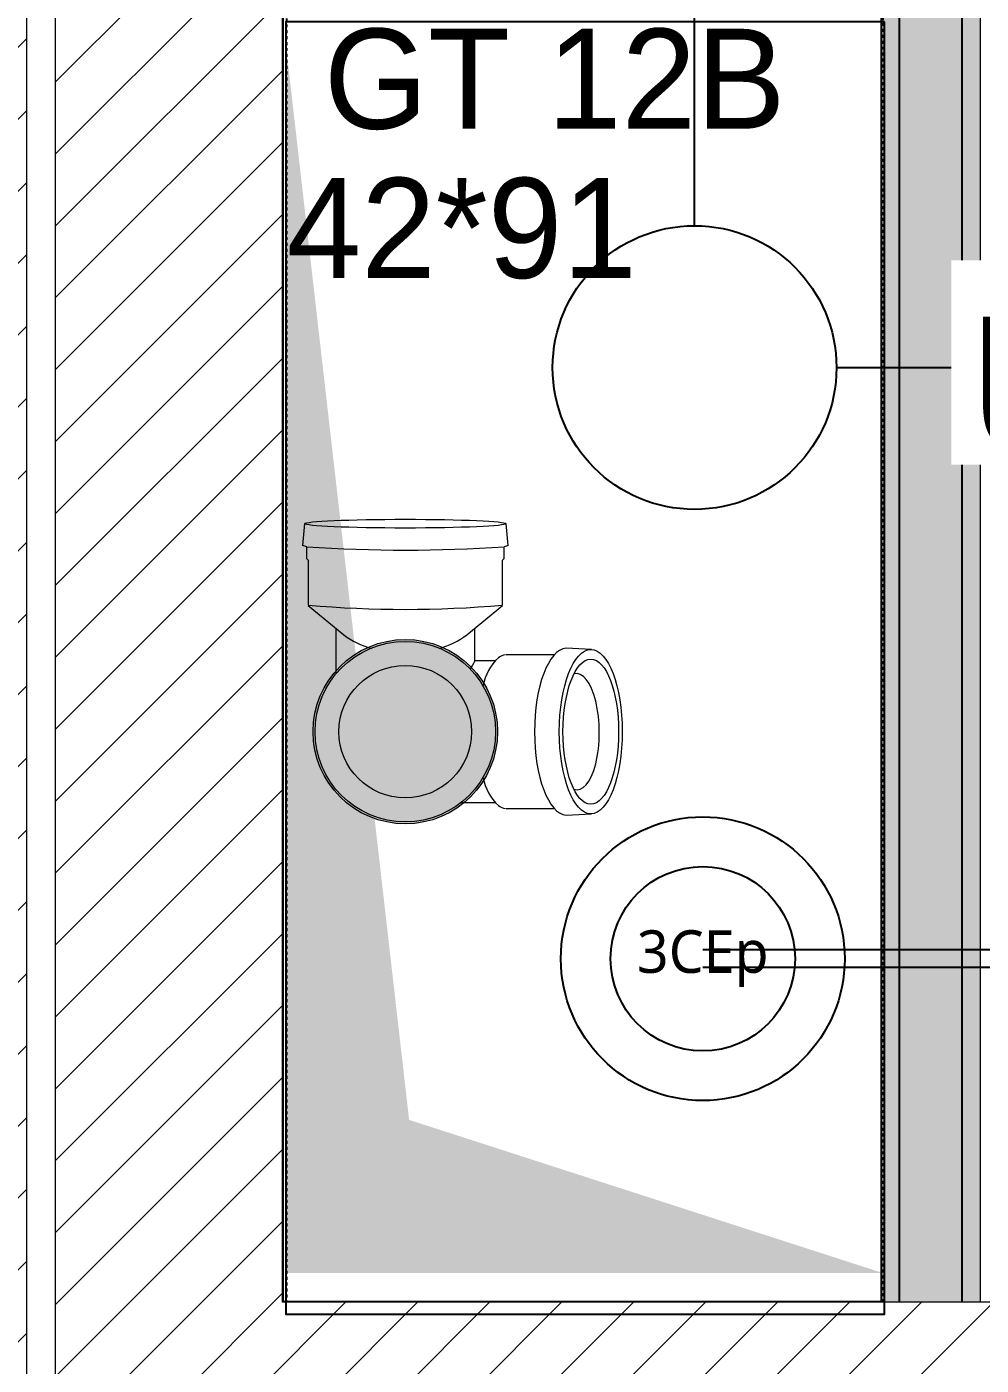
# Model space of a CAD drawing. Header units: centimetres. Extents: x 2191 to 12545, y -680 to 18662.
# Drawn here: x 9179.4 to 9246.6, y 9104.9 to 9199.3 of the extents above; entities that cross this region are included whole.
import ezdxf

# ---------------------------------------------------------------- set-up
doc = ezdxf.new("R2010")
doc.units = ezdxf.units.CM
doc.linetypes.add('ISO-03', pattern=[1.5, 0.6, -0.9])
doc.linetypes.add('VW-01', pattern=[0.41656, 0.20828, -0.20828])
for name, color, linetype in [('B Aménagement intérieur', 252, 'Continuous'), ('B GÈnÈral_Hatch', 252, 'Continuous'), ('B Général', 252, 'Continuous'), ('C ANNOTATIONS-textes-numérotation gaine', 252, 'ISO-03'), ('F REMPLISSAGE-vert clair', 252, 'Continuous'), ('F REMPLISSAGE-vert foncé', 252, 'Continuous'), ('prlm-CHAUFF', 4, 'Continuous'), ('prlm-EAU-CHU', 42, 'Continuous'), ('prlm-EAU-EUEV', 25, 'Continuous'), ('prlm-GT', 242, 'Continuous'), ('prlm-VMC', 93, 'Continuous')]:
    doc.layers.add(name, color=color, linetype=linetype)
for name, color, linetype, lineweight in [('F REMPLISSAGE-vert clair_Hatch', 7, 'Continuous', 5), ('F REMPLISSAGE-vert foncÈ_Hatch', 7, 'Continuous', 5), ('prlm-ELEC-CFO', 1, 'Continuous', 25)]:
    doc.layers.add(name, color=color, linetype=linetype, lineweight=lineweight)
doc.styles.add('Eurostile', font='Eurosti.TTF')
doc.styles.add('prlm-chauff', font='trebucbi.ttf', dxfattribs={"height": 18})
doc.styles.add('prlm-elec-cfo', font='comic.ttf', dxfattribs={"height": 12})
pattern_1 = [(45, (-631.1073, 4809.0284), (2.4253472, -2.6458333), [])]

# ---------------------------------------------------------------- blocks, each defined once
blk = doc.blocks.new('T2 S307 (2D)')
at = {"layer": 'B GÈnÈral_Hatch', "linetype": 'Continuous', "lineweight": 0, "true_color": 0xc0dcc0}
blk.add_hatch(color=9, dxfattribs=at).paths.add_polyline_path([(-313.695, -199.176), (-318.095, -199.176), (-319.395, -200.476), (-319.395, -291.559), (-312.395, -291.559), (-312.395, -200.476)])
at = {"layer": 'B Général', "color": 98, "linetype": 'Continuous', "lineweight": 13, "true_color": 0x004400}
for p, q in [((-319.395, -200.476), (-319.395, -291.559)), ((-312.395, -200.476), (-312.395, -291.559))]:
    blk.add_line(p, q, dxfattribs=at)
at = {"layer": 'F REMPLISSAGE-vert clair'}
for p, q in [((-318.095, -199.176), (-318.095, -291.559)), ((-313.695, -199.176), (-313.695, -291.559))]:
    blk.add_line(p, q, dxfattribs=at)
at = {"layer": 'F REMPLISSAGE-vert clair_Hatch', "color": 9, "linetype": 'Continuous', "true_color": 0xc0dcc0}
blk.add_solid([(-313.695, -291.559), (-313.695, -199.176), (-318.095, -291.559), (-318.095, -199.176)], dxfattribs=at)
at = {"layer": 'F REMPLISSAGE-vert foncÈ_Hatch', "color": 54, "linetype": 'Continuous', "true_color": 0x99aa00}
for points in [[(-318.095, -291.559), (-318.095, -199.176), (-319.395, -291.559), (-319.395, -200.476)], [(-312.395, -291.559), (-312.395, -200.476), (-313.695, -291.559), (-313.695, -199.176)]]:
    blk.add_solid(points, dxfattribs=at)
at = {"layer": 'F REMPLISSAGE-vert foncé'}
for p, q in [((-318.095, -199.176), (-318.095, -291.559)), ((-313.695, -199.176), (-313.695, -291.559))]:
    blk.add_line(p, q, dxfattribs=at)
at = {"layer": 'F REMPLISSAGE-vert foncé', "color": 98, "linetype": 'Continuous', "lineweight": 13, "true_color": 0x004400}
for p, q in [((-319.395, -200.476), (-319.395, -291.559)), ((-312.395, -200.476), (-312.395, -291.559))]:
    blk.add_line(p, q, dxfattribs=at)
blk = doc.blocks.new('G 100_80')
at = {"layer": 'B GÈnÈral_Hatch', "color": 254, "linetype": 'Continuous', "true_color": 0xd6d6d6}
blk.add_solid([(-30.884, 32.2), (2.5, 43), (-39.5, -43), (-39.5, 43)], dxfattribs=at)
blk = doc.blocks.new('Groupe-151-1')
at = {"layer": 'C ANNOTATIONS-textes-numérotation gaine', "color": 7, "linetype": 'VW-01', "flags": 128}
blk.add_lwpolyline([(9828.808, 4391.397), (9870.808, 4391.397), (9870.808, 4300.327), (9828.808, 4300.327)], close=True, dxfattribs=at)
at = {"layer": 'C ANNOTATIONS-textes-numérotation gaine', "color": 7, "insert": (9828.796, 4390.095), "char_height": 7.059, "width": 42, "attachment_point": 1, "line_spacing_factor": 0.894142, "style": 'Eurostile'}
blk.add_mtext(' GT 12B\\P42*91', dxfattribs=at)
blk = doc.blocks.new('xi.3cep130-200')
at = {"layer": 'prlm-CHAUFF', "color": 0}
for radius in [10, 6.5]:
    blk.add_circle((0, 0), radius, dxfattribs=at)
at = {"layer": 'prlm-CHAUFF', "color": 0, "insert": (0, 0), "char_height": 3, "width": 9.78152, "attachment_point": 5, "style": 'prlm-chauff'}
blk.add_mtext('\\pxqc;3CEp', dxfattribs=at)
blk = doc.blocks.new('xi.chu')
at = {"layer": 'prlm-EAU-EUEV', "linetype": 'ByBlock', "lineweight": 5}
blk.add_hatch(color=0, dxfattribs=at).paths.add_polyline_path([(6.5, 0, 1), (-6.5, 0, 1)])
at = {"layer": 'prlm-EAU-EUEV', "color": 0, "linetype": 'ByBlock', "lineweight": 5}
blk.add_circle((0, 0), 6.5, dxfattribs=at)
blk = doc.blocks.new('xi.aam22')
at = {"layer": 'prlm-EAU-CHU', "color": 0, "lineweight": 13}
for p, q in [((-5.799, 13.123), (-5.89, 11.331)), ((5.89, 11.331), (5.799, 13.123)), ((-5.41, 10.463), (-5.41, 7.114)), ((5.41, 7.114), (5.41, 10.463)), ((-13.12, 7.25), (-14.668, 7.106)), ((-13.12, 7.25), (-13.031, 6.97)), ((-12.219, 6.97), (-13.031, 6.97)), ((-12.093, 6.85), (-12.219, 6.97)), ((-8.922, 6.85), (-12.093, 6.85)), ((-6.828, 4.34), (-8.907, 6.841)), ((-5, 6.323), (-5, 4.87)), ((5, 3.931), (5, 6.323)), ((-7.269, 4.87), (-4.958, 4.867)), ((-8.907, -6.841), (-6.828, -4.34)), ((-4.091, -4.87), (-7.269, -4.87)), ((-14.668, -7.106), (-13.12, -7.25)), ((-13.028, -6.944), (-13.12, -7.25)), ((-13.031, -6.97), (-12.219, -6.97)), ((-12.219, -6.97), (-12.093, -6.85)), ((-12.093, -6.85), (-8.922, -6.85))]:
    blk.add_line(p, q, dxfattribs=at)
at = {"layer": 'prlm-EAU-CHU', "color": 0, "lineweight": 13, "flags": 128}
blk.add_lwpolyline([(-4.958, 4.867), (-4.86, 4.836), (-4.68, 4.729), (-4.43, 4.564)], dxfattribs=at)
at = {"layer": 'prlm-EAU-CHU', "color": 0, "lineweight": 13}
for radius in [6.36, 4.675]:
    blk.add_circle((0, 0), radius, dxfattribs=at)
for centre, radius, start, end in [((-119.647, -0.014), 106.844, 356.28096, 3.74771), ((-87.178, 0), 78.555, 354.99745, 5.00255), ((-4.475, 7.136), 0.936, 184.66048, 218.12589), ((4.475, 7.136), 0.936, 321.87411, 355.33952), ((-2.54, 9.094), 3.683, 223.50702, 258.77599), ((2.54, 9.094), 3.683, 281.22401, 316.49298), ((-11.683, 0.728), 6.052, 16.13317, 36.55417), ((-11.683, -0.728), 6.052, 323.44583, 343.86683)]:
    blk.add_arc(centre, radius, start, end, dxfattribs=at)
for centre, major_axis, ratio in [((0, 13.073), (5.789, 0), 0.383426), ((0, 13.073), (5.115, 0), 0.383329), ((-14.667, 0), (0, -7.101), 0.043635)]:
    blk.add_ellipse(centre, major_axis=major_axis, ratio=ratio, dxfattribs=at)
for centre, major_axis, ratio, start_param, end_param in [((0.001, 12.093), (-4.098, -0.028), 0.383971, 2.986035, 6.398097), ((0, 11.414), (-5.894, 0), 0.391508, 0.036281, 3.105311)]:
    blk.add_ellipse(centre, major_axis=major_axis, ratio=ratio, start_param=start_param, end_param=end_param, dxfattribs=at)

msp = doc.modelspace()

# ---------------------------------------------------------------- hatches: boundary and pattern name
at = {"layer": 'B GÈnÈral_Hatch', "linetype": 'Continuous', "lineweight": 5}
h = msp.add_hatch(dxfattribs=at)
h.set_pattern_fill('50_BETON', style=0, pattern_type=2)
h.set_pattern_definition(pattern_1)
h.paths.add_polyline_path([(9163.377, 9918.417), (9163.377, 9109.344), (9179.377, 9091.345), (9179.377, 9918.417)])
h = msp.add_hatch(dxfattribs=at)
h.set_pattern_fill('50_BETON', style=0, pattern_type=2)
h.set_pattern_definition(pattern_1)
h.paths.add_polyline_path([(9181.377, 9091.345), (9197.377, 9109.346), (9197.377, 9726.417), (9181.377, 9726.417)])
h = msp.add_hatch(dxfattribs=at)
h.set_pattern_fill('50_BETON', style=0, pattern_type=2)
h.set_pattern_definition(pattern_1)
h.paths.add_polyline_path([(9455.317, 9109.362), (9197.377, 9109.346), (9181.377, 9091.345), (9455.318, 9091.362)])

# ---------------------------------------------------------------- linework, layer by layer
at = {"layer": 'B Général', "color": 7, "linetype": 'Continuous', "lineweight": 18}
for p, q in [((9179.377, 9091.345), (9179.377, 9918.417)), ((9181.377, 9726.417), (9181.377, 9091.345)), ((9197.377, 9726.417), (9197.377, 9109.346)), ((9197.377, 9109.346), (9455.317, 9109.362))]:
    msp.add_line(p, q, dxfattribs=at)
at = {"layer": 'B Général', "color": 7, "linetype": 'Continuous', "lineweight": 5}
for p, q in [((9179.377, 9091.345), (9179.377, 9918.417)), ((9181.377, 9726.417), (9181.377, 9091.345)), ((9197.377, 9726.417), (9197.377, 9109.346)), ((9197.377, 9109.346), (9455.317, 9109.362))]:
    msp.add_line(p, q, dxfattribs=at)
at = {"layer": 'prlm-CHAUFF', "ltscale": 50}
for p, q in [((9259.739, 9134.166), (9227.009, 9134.166)), ((9259.739, 9132.916), (9227.009, 9132.916))]:
    msp.add_line(p, q, dxfattribs=at)
at = {"layer": 'prlm-GT', "ltscale": 25}
for points in [[(9239.59, 9200.489), (9197.415, 9200.489), (9197.415, 9109.363), (9239.59, 9109.363)], [(9239.803, 9199.611), (9197.628, 9199.611), (9197.628, 9108.485), (9239.803, 9108.485)]]:
    msp.add_lwpolyline(points, close=True, dxfattribs=at)
at = {"layer": 'prlm-VMC'}
for points in [[(9226.43, 9185.225), (9226.43, 9207.49)], [(9236.43, 9175.225), (9301.025, 9175.225), (9301.025, 9127.155)]]:
    msp.add_lwpolyline(points, dxfattribs=at)
msp.add_circle((9226.43, 9175.225), 10, dxfattribs=at)

# ---------------------------------------------------------------- block references
at = {"layer": 'B Aménagement intérieur', "color": 7}
msp.add_blockref('T2 S307 (2D)', (9558.947, 9400.902), dxfattribs=at)
at = {"layer": 'B Aménagement intérieur', "color": 7, "xscale": -1, "rotation": 180}
msp.add_blockref('G 100_80', (9237.201, 9154.377), dxfattribs=at)
at = {"layer": 'C ANNOTATIONS-textes-numérotation gaine', "color": 7}
msp.add_blockref('Groupe-151-1', (-631.107, 4809.028), dxfattribs=at)
at = {"layer": 'prlm-CHAUFF'}
msp.add_blockref('xi.3cep130-200', (9227.009, 9133.541), dxfattribs=at)
at = {"layer": 'prlm-EAU-CHU', "ltscale": 25, "rotation": 270}
msp.add_blockref('xi.aam22', (9206.045, 9149.551), dxfattribs=at)
at = {"layer": 'prlm-EAU-EUEV'}
msp.add_blockref('xi.chu', (9206.045, 9149.551), dxfattribs=at)

# ---------------------------------------------------------------- next in the draw order: texts
at = {"layer": 'prlm-ELEC-CFO', "lineweight": 20, "insert": (9256.867, 9175.503), "char_height": 12, "attachment_point": 5, "line_spacing_factor": 0.8, "style": 'prlm-elec-cfo', "bg_fill": 3, "box_fill_scale": 1.1, "bg_fill_color": 256, "bg_fill_transparency": 0}
msp.add_mtext('uta', dxfattribs=at)

doc.saveas('drawing.dxf')
